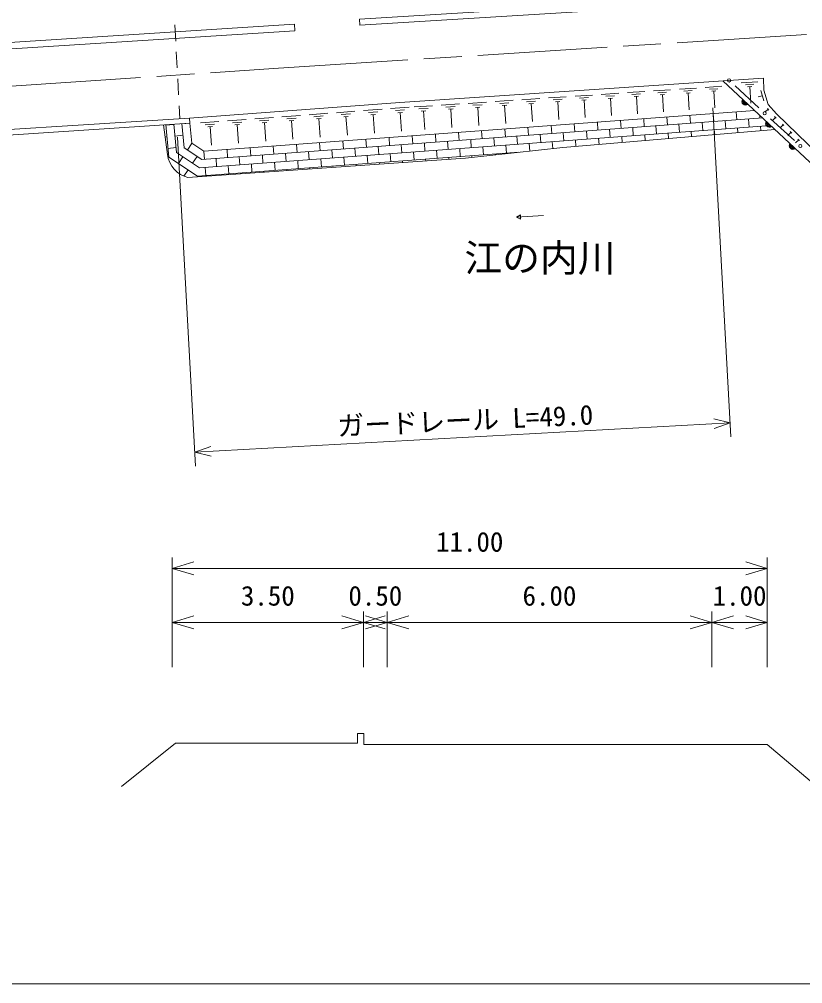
# Model space of a CAD drawing. Units: millimetres, scale not verified. Extents: x 40000 to 680000, y 20000 to 380000.
# Drawn here: x 389611 to 462180, y 205000 to 294396 of the extents above; entities that cross this region are included whole.
import ezdxf
from ezdxf.enums import TextEntityAlignment as Align

# ---------------------------------------------------------------- set-up
doc = ezdxf.new("R2010")
doc.units = ezdxf.units.MM
doc.header["$LTSCALE"] = 1000
doc.linetypes.add('CHAIN', pattern=[18.5, 12, -1.5, 3.5, -1.5])
for name, color, linetype, lineweight in [('M-BGD', 7, 'Continuous', 13), ('M-BMK', 2, 'CHAIN', 13), ('M-STR-HTXT', 7, 'Continuous', 13), ('M-STR-STR1', 1, 'Continuous', 13), ('M-TTL-BAND', 7, 'Continuous', 13)]:
    doc.layers.add(name, color=color, linetype=linetype, lineweight=lineweight)
doc.layers.add('M-BGD-HTXT', color=7, linetype='Continuous')
doc.styles.add('ＭＳ ゴシック', font='')
doc.styles.get('ＭＳ ゴシック').set_extended_font_data('MS Gothic')

msp = doc.modelspace()

# ---------------------------------------------------------------- linework, layer by layer
at = {"layer": 'M-BGD'}
for p, q in [((458240, 288925), (458240, 288919)), ((448358, 287755), (449949, 287862)), ((450754, 287916), (452332, 288022)), ((453137, 288076), (454701, 288181)), ((453541, 287907), (454323, 287959)), ((455909, 288223), (458109, 286197)), ((456466, 288498), (458017, 288602)), ((456867, 288330), (457642, 288382)), ((457073, 288149), (457461, 288175)), ((457267, 288162), (457371, 286611)), ((436172, 286938), (437832, 287049)), ((438637, 287103), (440283, 287214)), ((439062, 286925), (439885, 286980)), ((441088, 287268), (442720, 287377)), ((441509, 287091), (442325, 287146)), ((443525, 287431), (445143, 287540)), ((443943, 287256), (444752, 287310)), ((444159, 287067), (444563, 287094)), ((444361, 287081), (444470, 285462)), ((445948, 287594), (447553, 287701)), ((446363, 287420), (447165, 287474)), ((446577, 287233), (446978, 287260)), ((446777, 287246), (446885, 285642)), ((448769, 287583), (449565, 287636)), ((448981, 287398), (449379, 287424)), ((449180, 287411), (449287, 285820)), ((451162, 287745), (451950, 287798)), ((451372, 287561), (451766, 287588)), ((451569, 287574), (451675, 285997)), ((453749, 287724), (454141, 287750)), ((453945, 287737), (454050, 286173)), ((458435, 287310), (458052, 287196)), ((458292, 287789), (458578, 286830)), ((424006, 286122), (425722, 286237)), ((426174, 286267), (427889, 286382)), ((426617, 286082), (427475, 286139)), ((428695, 286436), (430396, 286550)), ((429134, 286252), (429985, 286309)), ((429361, 286054), (429787, 286082)), ((429574, 286068), (429688, 284367)), ((431201, 286604), (432889, 286718)), ((431637, 286422), (432481, 286478)), ((431862, 286225), (432284, 286253)), ((432073, 286239), (432187, 284552)), ((433694, 286772), (435367, 286884)), ((434126, 286591), (434963, 286647)), ((434349, 286395), (434768, 286423)), ((434559, 286409), (434671, 284736)), ((436601, 286758), (437431, 286814)), ((436823, 286565), (437237, 286593)), ((437030, 286579), (437141, 284919)), ((439282, 286733), (439693, 286761)), ((439487, 286747), (439598, 285101)), ((441727, 286901), (442135, 286928)), ((441931, 286914), (442041, 285282)), ((458916, 286125), (459048, 285974)), ((406509, 281395), (458476, 285248)), ((411424, 285174), (413144, 285303)), ((413941, 285363), (415663, 285491)), ((414388, 285180), (415249, 285244)), ((416460, 285551), (418183, 285680)), ((416907, 285368), (417768, 285432)), ((417138, 285168), (417569, 285201)), ((417354, 285185), (417482, 283462)), ((418980, 285739), (420704, 285868)), ((419427, 285556), (420289, 285620)), ((419659, 285357), (420090, 285389)), ((419874, 285373), (420003, 283649)), ((421501, 285928), (423227, 286057)), ((421949, 285744), (422811, 285809)), ((422181, 285545), (422612, 285577)), ((422396, 285561), (422525, 283836)), ((424450, 285936), (425307, 285994)), ((424678, 285736), (425107, 285765)), ((424893, 285750), (425008, 284035)), ((426846, 285881), (427275, 285910)), ((427060, 285896), (427176, 284180)), ((447448, 285182), (447504, 284434)), ((449592, 285341), (449648, 284593)), ((451737, 285500), (451792, 284752)), ((453881, 285659), (453936, 284911)), ((456025, 285818), (456080, 285070)), ((458204, 285502), (458224, 285229)), ((458982, 286049), (458681, 285786)), ((459212, 285181), (461412, 283154)), ((459651, 285307), (459373, 285019)), ((459579, 285376), (459723, 285237)), ((403330, 281853), (402958, 284618)), ((403176, 284633), (403461, 281618)), ((403929, 284640), (403182, 284570)), ((403925, 284682), (404174, 282045)), ((404673, 284732), (404887, 282472)), ((405422, 284782), (404675, 284711)), ((406309, 280628), (459221, 284551)), ((406392, 284798), (408110, 284927)), ((406838, 284616), (407697, 284680)), ((407069, 284417), (407498, 284449)), ((407283, 284433), (407412, 282715)), ((408907, 284986), (410627, 285115)), ((409353, 284804), (410213, 284868)), ((409584, 284605), (410014, 284637)), ((409799, 284621), (409928, 282902)), ((411870, 284992), (412730, 285056)), ((412101, 284793), (412531, 284825)), ((412316, 284809), (412445, 283088)), ((414619, 284980), (415049, 285013)), ((414834, 284997), (414963, 283275)), ((436728, 284387), (436783, 283639)), ((438872, 284546), (438927, 283798)), ((441016, 284705), (441071, 283957)), ((443160, 284864), (443216, 284116)), ((445304, 285023), (445360, 284275)), ((446432, 284355), (446487, 283607)), ((448576, 284514), (448631, 283766)), ((450720, 284672), (450775, 283925)), ((452864, 284831), (452920, 284083)), ((455008, 284990), (455064, 284242)), ((456136, 284322), (456169, 283879)), ((457152, 285149), (457208, 284401)), ((458280, 284481), (458311, 284059)), ((460369, 284611), (460091, 284324)), ((460298, 284681), (460441, 284542)), ((403283, 283500), (403111, 283483)), ((404777, 283641), (404030, 283570)), ((423863, 283433), (423919, 282685)), ((426007, 283592), (426063, 282844)), ((428151, 283751), (428207, 283003)), ((430295, 283910), (430351, 283162)), ((432440, 284069), (432495, 283321)), ((433567, 283401), (433622, 282653)), ((434584, 284228), (434639, 283480)), ((435711, 283560), (435767, 282812)), ((437855, 283719), (437911, 282971)), ((439999, 283878), (440055, 283130)), ((442144, 284037), (442199, 283289)), ((444288, 284196), (444343, 283448)), ((445415, 283527), (445456, 282978)), ((447559, 283686), (447598, 283158)), ((449703, 283845), (449741, 283339)), ((451847, 284004), (451883, 283519)), ((453992, 284163), (454026, 283699)), ((461088, 283916), (460810, 283628)), ((461016, 283985), (461160, 283846)), ((404131, 282500), (403384, 282429)), ((404890, 282572), (404878, 282571)), ((405600, 282899), (405185, 282274)), ((413142, 282639), (413198, 281891)), ((415287, 282798), (415342, 282050)), ((417431, 282957), (417486, 282209)), ((419575, 283115), (419630, 282368)), ((421719, 283274), (421774, 282526)), ((422846, 282606), (422902, 281858)), ((424991, 282765), (425046, 282017)), ((427135, 282924), (427190, 282176)), ((429279, 283083), (429334, 282335)), ((431423, 283242), (431478, 282494)), ((432550, 282573), (432606, 281825)), ((434695, 282732), (434750, 281984)), ((436839, 282891), (436891, 282179)), ((438983, 283050), (439030, 282414)), ((441127, 283209), (441171, 282618)), ((443271, 283368), (443313, 282798)), ((461806, 283220), (461528, 282933)), ((461734, 283289), (461878, 283150)), ((403461, 281618), (406108, 279861)), ((404174, 282045), (406309, 280628)), ((404770, 281649), (404355, 281024)), ((404887, 282472), (406509, 281395)), ((406081, 281679), (405666, 281055)), ((406108, 279861), (435898, 282069)), ((406710, 282162), (406766, 281414)), ((408854, 282321), (408910, 281573)), ((409982, 281652), (410037, 280904)), ((410998, 282480), (411054, 281732)), ((412126, 281811), (412181, 281063)), ((414270, 281970), (414325, 281222)), ((416414, 282129), (416470, 281381)), ((418558, 282288), (418614, 281540)), ((419686, 281620), (419741, 280872)), ((420702, 282447), (420758, 281699)), ((421830, 281779), (421885, 281031)), ((423974, 281938), (424029, 281190)), ((426118, 282096), (426174, 281349)), ((428262, 282255), (428318, 281507)), ((430406, 282414), (430462, 281666)), ((431534, 281746), (431545, 281590)), ((433678, 281905), (433684, 281826)), ((435822, 282064), (435822, 282061)), ((407838, 281493), (407893, 280745)), ((408965, 280825), (409021, 280077)), ((411109, 280984), (411165, 280236)), ((413253, 281143), (413309, 280395)), ((415398, 281302), (415453, 280554)), ((417542, 281461), (417597, 280713)), ((418669, 280792), (418679, 280663)), ((420813, 280951), (420823, 280813)), ((422957, 281110), (422968, 280964)), ((425101, 281269), (425113, 281115)), ((427246, 281428), (427258, 281266)), ((429390, 281587), (429402, 281416)), ((405251, 280430), (404864, 279846)), ((406821, 280666), (406877, 279918)), ((407949, 279997), (407955, 279909)), ((410093, 280156), (410100, 280059)), ((412237, 280315), (412245, 280210)), ((414381, 280474), (414389, 280361)), ((416525, 280633), (416534, 280512)), ((435665, 276045), (436028, 276255)), ((436028, 276255), (436051, 275880)), ((438160, 276196), (435665, 276045)), ((436051, 275880), (435665, 276045))]:
    msp.add_line(p, q, dxfattribs=at)
for points in [[(421118, 294414), (457914, 296685), (457949, 296106), (421154, 293836)], [(375243, 291378), (415091, 293929), (415129, 293335), (375281, 290784)]]:
    msp.add_lwpolyline(points, close=True, dxfattribs=at)
for points in [[(454792, 288695), (480850, 264314), (518340, 272005), (528869, 291645)], [(458539, 288939), (424848, 286679), (405365, 285223)], [(463612, 281888), (459748, 285630), (458990, 286494), (458590, 287839), (458539, 288939)], [(405422, 284782), (405600, 282899), (406710, 282162), (457732, 285944)], [(405234, 279717), (430956, 281526), (439967, 282517), (459629, 284169)], [(399074, 223294), (404067, 227307), (420935, 227307), (420935, 228207), (421512, 228207), (421512, 227161), (458874, 227160), (463869, 222979)]]:
    msp.add_lwpolyline(points, dxfattribs=at)
for centre in [(455357, 288732), (458660, 285689), (461963, 282646)]:
    msp.add_circle(centre, 150, dxfattribs=at)
for centre, radius, start, end in [((456905, 286792), 354, 145.70157, 308.10675), ((456905, 286792), 283, 147.92561, 305.88271), ((456905, 286792), 212, 151.67194, 302.13639), ((456905, 286792), 142, 159.38367, 294.42466), ((456905, 286792), 100, 169.70133, 284.10699), ((459095, 284743), 354, 145.70157, 308.10675), ((459095, 284743), 283, 147.92561, 305.88271), ((459095, 284743), 212, 151.67194, 302.13639), ((459095, 284743), 142, 159.38367, 294.42466), ((459095, 284743), 100, 169.70133, 284.10699), ((461286, 282693), 354, 145.70157, 308.10675), ((461286, 282693), 283, 147.92561, 305.88271), ((461286, 282693), 212, 151.67194, 302.13639), ((461286, 282693), 142, 159.38367, 294.42466), ((461286, 282693), 100, 169.70133, 284.10699), ((405901, 282228), 2598, 188.31378, 255.11506)]:
    msp.add_arc(centre, radius, start, end, dxfattribs=at)
at = {"layer": 'M-BMK'}
msp.add_lwpolyline([(370412, 286961), (413624, 289854), (468427, 293368)], dxfattribs=at)
at = {"layer": 'M-STR-HTXT'}
for p, q in [((455535, 255696), (453861, 286195)), ((405943, 252974), (404269, 283473)), ((405871, 254276), (455464, 256995)), ((455464, 256995), (453942, 257362)), ((455464, 256995), (453991, 256463)), ((405871, 254276), (407345, 254807)), ((405871, 254276), (407394, 253909)), ((403768, 234340), (403768, 244494)), ((403768, 243494), (405768, 244094)), ((458899, 243494), (456899, 244094)), ((458899, 234340), (458899, 244494)), ((403768, 243494), (458899, 243494)), ((403768, 243494), (405768, 242894)), ((458899, 243494), (456899, 242894)), ((403768, 238494), (405768, 239094)), ((421499, 238494), (419499, 239094)), ((421499, 234340), (421499, 239494)), ((421499, 238494), (423499, 239094)), ((423684, 238494), (421684, 239094)), ((423684, 234340), (423684, 239494)), ((423684, 238494), (425684, 239094)), ((453760, 238494), (451760, 239094)), ((453760, 234340), (453760, 239494)), ((453760, 238494), (455760, 239094)), ((458899, 238494), (456899, 239094)), ((403768, 238494), (421499, 238494)), ((403768, 238494), (405768, 237894)), ((421499, 238494), (419499, 237894)), ((421499, 238494), (423684, 238494)), ((421499, 238494), (423499, 237894)), ((423684, 238494), (421684, 237894)), ((423684, 238494), (453760, 238494)), ((423684, 238494), (425684, 237894)), ((453760, 238494), (451760, 237894)), ((453760, 238494), (458899, 238494)), ((453760, 238494), (455760, 237894)), ((458899, 238494), (456899, 237894))]:
    msp.add_line(p, q, dxfattribs=at)
at = {"layer": 'M-STR-STR1'}
for p, q in [((404019, 293875), (404100, 292377)), ((404154, 291379), (404234, 289881)), ((404288, 288882), (404369, 287384)), ((404422, 286386), (404488, 285168))]:
    msp.add_line(p, q, dxfattribs=at)
msp.add_lwpolyline([(377825, 283492), (405365, 285223), (405422, 284782), (377810, 282952)], close=True, dxfattribs=at)
at = {"layer": 'M-TTL-BAND'}
msp.add_line((40000, 205000), (579000, 205000), dxfattribs=at)

# ---------------------------------------------------------------- texts
at = {"layer": 'M-BGD-HTXT', "style": 'ＭＳ ゴシック'}
msp.add_text('江の内川', height=2566, dxfattribs=at).set_placement((437844, 270227), align=Align.BOTTOM_CENTER)
at = {"layer": 'M-STR-HTXT', "style": 'ＭＳ ゴシック'}
msp.add_text('ガードレール L=49.0', height=1833, rotation=2.561, dxfattribs=at).set_placement((430913, 257224), align=Align.MIDDLE_CENTER)
for s, p in [('11.00', (431334, 244494)), ('3.50', (412634, 239494)), ('0.50', (422592, 239494)), ('6.00', (438722, 239494)), ('1.00', (456330, 239494))]:
    msp.add_text(s, height=1833, dxfattribs=at).set_placement(p, align=Align.BOTTOM_CENTER)

doc.saveas('drawing.dxf')
